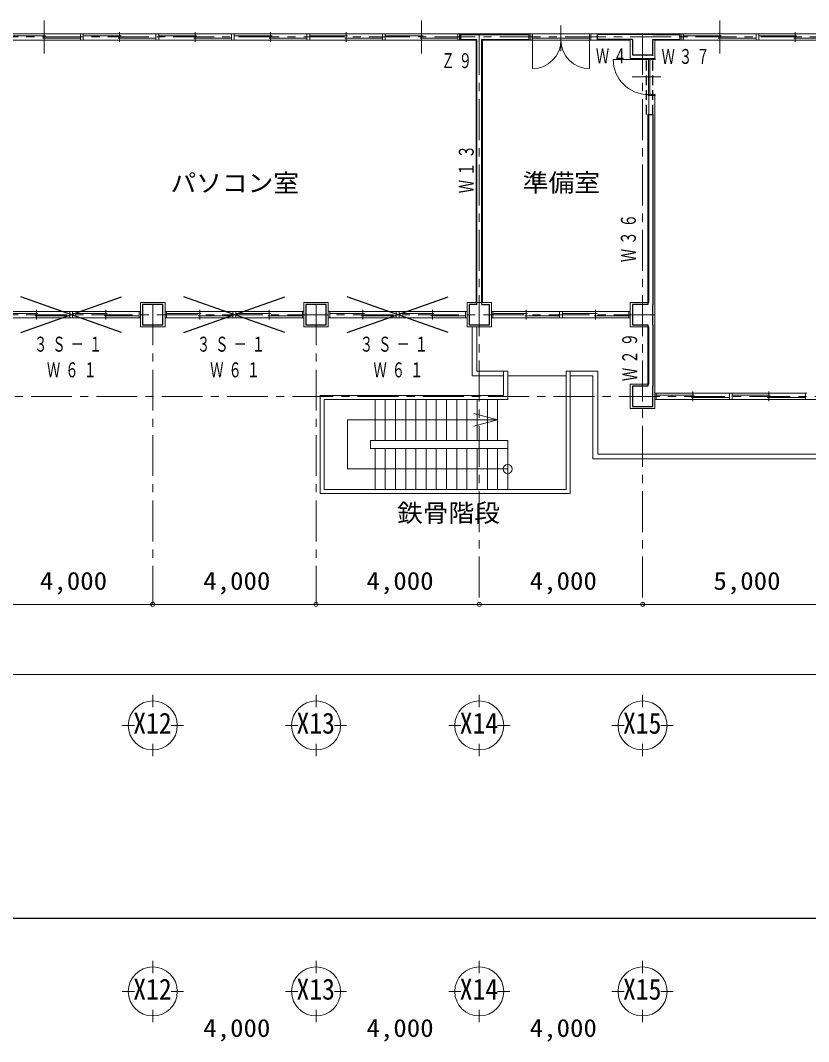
# Model space of a CAD drawing. Units: millimetres at full size, sheet at 1:200; details may follow other scales. Extents: x -55340 to 55340, y -38040 to 38040.
# Drawn here: x 4078 to 23390, y -1020 to 23984 of the extents above; entities that cross this region are included whole.
import ezdxf
from ezdxf.enums import TextEntityAlignment as Align

# ---------------------------------------------------------------- set-up
doc = ezdxf.new("R2010")
doc.units = ezdxf.units.MM
doc.header["$LTSCALE"] = 200
doc.header["$PDMODE"] = 32
doc.header["$PDSIZE"] = 100
doc.linetypes.add('CHAIN1', pattern=[8, 5, -1, 1, -1])
doc.linetypes.add('DASHED1', pattern=[1.8, 1.2, -0.6])
for name, color, linetype, lineweight in [('0-0_補助線', 4, 'Continuous', 9), ('0-1_通り芯', 3, 'Continuous', 18), ('0-5_建具(ｻｯｼ)', 4, 'Continuous', 9), ('0-A_寸法', 6, 'Continuous', 9), ('0-B_文字', 4, 'Continuous', 9), ('0-F_予備', 3, 'Continuous', 18), ('2-0_補助線', 2, 'Continuous', 25), ('2-2_躯体', 2, 'Continuous', 25)]:
    doc.layers.add(name, color=color, linetype=linetype, lineweight=lineweight)
doc.layers.add('2-3_外壁', color=2, linetype='Continuous')
doc.styles.add('ＭＳ ゴシック', font='')
doc.styles.get('ＭＳ ゴシック').set_extended_font_data('MS Gothic')

msp = doc.modelspace()

# ---------------------------------------------------------------- linework, layer by layer
at = {"layer": '0-0_補助線', "color": 3, "lineweight": 18}
for p, q in [((4659, 23173.6), (4659, 23980.7)), ((13909, 23173.6), (13909, 23980.7)), ((21211.5, 23983.6), (21211.5, 23176.5)), ((3769, 23604.3), (4694, 23604.3)), ((4624, 23552.9), (5549, 23552.9)), ((5549, 23653.6), (5619, 23653.6)), ((5549, 23503.6), (5549, 23653.6)), ((5619, 23604.3), (6544, 23604.3)), ((6474, 23552.9), (7399, 23552.9)), ((6509, 23460.7), (6509, 23696.4)), ((7399, 23503.6), (7469, 23503.6)), ((7469, 23503.6), (7469, 23653.6)), ((7469, 23604.3), (8394, 23604.3)), ((8324, 23552.9), (9249, 23552.9)), ((8359, 23460.7), (8359, 23696.4)), ((9249, 23503.6), (9319, 23503.6)), ((9319, 23503.6), (9319, 23653.6)), ((9319, 23604.3), (10244, 23604.3)), ((10174, 23552.9), (11099, 23552.9)), ((10209, 23460.7), (10209, 23696.4)), ((11099, 23653.6), (11169, 23653.6)), ((11099, 23503.6), (11099, 23653.6)), ((11169, 23604.3), (12094, 23604.3)), ((12024, 23552.9), (12949, 23552.9)), ((12059, 23460.7), (12059, 23696.4)), ((12949, 23653.6), (13019, 23653.6)), ((12949, 23503.6), (12949, 23653.6)), ((13019, 23604.3), (13944, 23604.3)), ((13874, 23552.9), (14799, 23552.9)), ((14799, 23503.6), (14834, 23503.6)), ((14834, 23653.6), (14834, 23503.6)), ((16586.5, 23653.6), (14834, 23653.6)), ((15246.5, 23503.6), (14834, 23503.6)), ((15246.5, 23503.6), (15246.5, 17078.6)), ((15396.5, 23503.6), (16586.5, 23503.6)), ((15396.5, 23503.6), (15396.5, 17078.6)), ((16586.5, 23653.6), (16586.5, 23503.6)), ((16621.5, 23653.6), (16586.5, 23653.6)), ((16586.5, 23653.6), (16586.5, 23503.6)), ((16586.5, 23503.6), (18056.5, 23503.6)), ((16621.5, 23503.6), (16621.5, 23653.6)), ((16621.5, 23546.4), (18021.5, 23546.4)), ((18021.5, 23503.6), (18021.5, 23653.6)), ((18021.5, 23653.6), (18056.5, 23653.6)), ((18056.5, 23653.6), (18056.5, 23503.6)), ((18056.5, 23653.6), (20286.5, 23653.6)), ((19021.5, 23053.6), (19021.5, 23503.6)), ((19621.5, 23053.6), (19621.5, 23503.6)), ((20286.5, 23503.6), (19621.5, 23503.6)), ((20321.4, 23653.6), (20286.5, 23653.6)), ((20286.5, 23653.6), (20286.5, 23503.6)), ((20321.4, 23503.6), (20286.5, 23503.6)), ((20321.4, 23653.6), (20321.4, 23503.6)), ((21246.5, 23604.3), (20321.4, 23604.3)), ((22101.5, 23552.9), (21176.5, 23552.9)), ((22101.5, 23653.6), (22101.5, 23503.6)), ((22171.5, 23653.6), (22101.5, 23653.6)), ((23096.5, 23604.3), (22171.5, 23604.3)), ((23951.5, 23552.9), (23026.5, 23552.9)), ((23061.5, 23696.4), (23061.5, 23460.7)), ((19471.5, 23053.6), (19021.5, 23053.6)), ((19461.5, 23053.6), (19461.5, 23028.6)), ((19631.5, 23053.6), (19461.5, 23053.6)), ((19504.5, 23028.6), (19461.5, 23028.6)), ((19464.5, 23025.6), (19464.5, 22171.1)), ((19500.5, 23025.6), (19464.5, 23025.6)), ((19500.5, 23025.6), (19500.5, 22171.1)), ((19504.5, 23028.6), (19504.5, 23018.6)), ((19529.5, 23018.6), (19504.5, 23018.6)), ((19529.5, 23028.6), (19529.5, 23018.6)), ((19631.5, 23028.6), (19529.5, 23028.6)), ((19631.5, 23053.6), (19631.5, 23028.6)), ((19500.5, 22600.8), (19464.5, 22600.8)), ((19504.5, 22168.1), (19461.5, 22168.1)), ((19500.5, 22171.1), (19464.5, 22171.1)), ((19471.5, 17078.6), (19471.5, 22143.1)), ((19529.5, 22178.1), (19504.5, 22178.1)), ((19504.5, 22168.1), (19504.5, 22178.1)), ((19529.5, 22168.1), (19529.5, 22178.1)), ((19631.5, 22168.1), (19529.5, 22168.1)), ((19621.5, 14478.6), (19621.5, 22143.1)), ((19631.5, 22143.1), (19631.5, 22168.1)), ((7021.5, 17078.6), (7410.2, 17078.6)), ((11021.5, 17078.6), (11621.5, 17078.6)), ((11021.5, 16478.6), (11021.5, 17078.6)), ((11621.5, 17078.6), (11621.5, 16478.6)), ((15021.5, 17078.6), (15621.5, 17078.6)), ((15021.5, 16478.6), (15021.5, 17078.6)), ((15621.5, 17078.6), (15621.5, 16478.6)), ((19021.5, 16478.6), (19021.5, 17078.6)), ((19021.5, 17078.6), (19471.5, 17078.6)), ((3656.5, 16804.3), (4506.5, 16804.3)), ((4436.5, 16752.9), (5286.5, 16752.9)), ((4471.5, 16660.8), (4471.5, 16896.5)), ((5356.5, 16703.6), (5356.5, 16853.6)), ((5356.5, 16804.3), (6206.5, 16804.3)), ((6136.5, 16752.9), (6986.5, 16752.9)), ((6171.5, 16660.8), (6171.5, 16896.5)), ((7656.5, 16853.6), (7621.5, 16853.6)), ((7656.5, 16703.6), (7656.5, 16853.6)), ((7656.5, 16804.3), (8506.5, 16804.3)), ((8436.5, 16752.9), (9286.5, 16752.9)), ((8471.5, 16660.8), (8471.5, 16896.5)), ((9286.5, 16853.6), (9356.5, 16853.6)), ((9286.5, 16703.6), (9286.5, 16853.6)), ((9356.5, 16804.3), (10206.5, 16804.3)), ((10136.5, 16752.9), (10986.5, 16752.9)), ((10171.5, 16660.8), (10171.5, 16896.5)), ((11656.5, 16804.3), (12506.5, 16804.3)), ((12436.5, 16752.9), (13286.5, 16752.9)), ((12471.5, 16660.8), (12471.5, 16896.5)), ((13356.5, 16703.6), (13356.5, 16853.6)), ((13356.5, 16804.3), (14206.5, 16804.3)), ((14136.5, 16752.9), (14986.5, 16752.9)), ((14171.5, 16660.8), (14171.5, 16896.5)), ((15656.5, 16804.3), (16506.5, 16804.3)), ((16436.5, 16752.9), (17286.5, 16752.9)), ((16471.5, 16660.8), (16471.5, 16896.5)), ((17286.5, 16853.6), (17356.5, 16853.6)), ((17286.5, 16703.6), (17286.5, 16853.6)), ((17356.5, 16804.3), (18206.5, 16804.3)), ((18136.5, 16752.9), (18986.5, 16752.9)), ((18171.5, 16660.8), (18171.5, 16896.5)), ((5286.5, 16703.6), (5356.5, 16703.6)), ((6986.5, 16703.6), (7021.5, 16703.6)), ((7656.5, 16703.6), (7621.5, 16703.6)), ((10986.5, 16703.6), (11021.5, 16703.6)), ((11656.5, 16703.6), (11621.5, 16703.6)), ((13286.5, 16703.6), (13356.5, 16703.6)), ((14986.5, 16703.6), (15021.5, 16703.6)), ((15656.5, 16703.6), (15621.5, 16703.6)), ((18986.5, 16703.6), (19021.5, 16703.6)), ((11621.5, 16478.6), (11021.5, 16478.6)), ((15621.5, 16478.6), (15021.5, 16478.6)), ((19471.5, 16478.6), (19021.5, 16478.6)), ((19471.5, 16478.6), (19471.5, 15078.6)), ((15918.5, 15398.6), (15918.5, 14801.3)), ((16018.5, 15398.6), (16018.5, 14701.3)), ((17451.4, 15398.6), (17451.4, 12501.3)), ((17551.3, 15398.6), (17551.3, 12401.3)), ((19021.5, 15078.6), (19471.5, 15078.6)), ((19021.5, 14478.6), (19021.5, 15078.6)), ((19656.5, 14853.6), (19621.5, 14853.6)), ((19656.5, 14703.6), (19656.5, 14853.6)), ((19656.5, 14804.3), (20587.7, 14804.3)), ((20517.7, 14752.9), (21449, 14752.9)), ((20552.7, 14660.7), (20552.7, 14896.5)), ((21449, 14853.6), (21519, 14853.6)), ((21449, 14703.6), (21449, 14853.6)), ((21519, 14804.3), (22450.2, 14804.3)), ((22380.2, 14752.9), (23311.5, 14752.9)), ((22415.2, 14660.7), (22415.2, 14896.5)), ((23311.5, 14853.6), (23346.5, 14853.6)), ((23311.5, 14703.6), (23311.5, 14853.6)), ((11518.5, 14701.3), (16018.5, 14701.3)), ((11518.5, 12501.3), (11518.5, 14701.3)), ((12768.5, 14701.3), (12768.5, 13701.3)), ((13018.5, 14701.3), (13018.5, 13701.3)), ((13268.5, 14701.3), (13268.5, 13701.3)), ((13518.5, 14701.3), (13518.5, 13701.3)), ((13768.5, 14701.3), (13768.5, 13701.3)), ((14018.5, 14701.3), (14018.5, 13701.3)), ((14268.5, 14701.3), (14268.5, 13701.3)), ((14518.5, 14701.3), (14518.5, 13701.3)), ((14768.5, 14701.3), (14768.5, 13701.3)), ((15018.5, 14701.3), (15018.5, 13701.3)), ((15268.5, 14701.3), (15268.5, 13701.3)), ((15518.5, 14701.3), (15518.5, 13701.3)), ((15768.5, 14701.3), (15768.5, 13701.3)), ((19656.5, 14703.6), (19621.5, 14703.6)), ((23311.5, 14703.6), (23346.5, 14703.6)), ((23346.5, 14703.6), (24021.5, 14703.6)), ((19621.5, 14478.6), (19021.5, 14478.6)), ((12768.5, 13501.3), (12768.5, 12501.3)), ((13018.5, 13501.3), (13018.5, 12501.3)), ((13268.5, 13501.3), (13268.5, 12501.3)), ((13518.5, 13501.3), (13518.5, 12501.3)), ((13768.5, 13501.3), (13768.5, 12501.3)), ((14018.5, 13501.3), (14018.5, 12501.3)), ((14268.5, 13501.3), (14268.5, 12501.3)), ((14518.5, 13501.3), (14518.5, 12501.3)), ((14768.5, 13501.3), (14768.5, 12501.3)), ((15018.5, 13501.3), (15018.5, 12501.3)), ((15268.5, 13501.3), (15268.5, 12501.3)), ((15518.5, 13501.3), (15518.5, 12501.3)), ((15768.5, 13501.3), (15768.5, 12501.3)), ((17451.4, 12501.3), (11518.5, 12501.3))]:
    msp.add_line(p, q, dxfattribs=at)
at = {"layer": '0-0_補助線'}
for p, q in [((17321.5, 23855.7), (17321.5, 23227.2)), ((16621.5, 23503.6), (16621.5, 22803.6)), ((18021.5, 23503.6), (18021.5, 22803.6)), ((19461.5, 23028.6), (18601.5, 23028.6)), ((19768.1, 22598.4), (19064.4, 22598.4)), ((15145, 15278.6), (15918.5, 15278.6)), ((15265, 15398.6), (15918.5, 15398.6)), ((17451.4, 15278.6), (16018.5, 15278.6)), ((18226, 15398.6), (17551.3, 15398.6)), ((18226, 13366), (18226, 15398.6)), ((29501.5, 13366), (18226, 13366)), ((29621.5, 13246), (18106, 13246)), ((16018.5, 13001.3), (12088.7, 13001.3))]:
    msp.add_line(p, q, dxfattribs=at)
at = {"layer": '0-0_補助線', "color": 3, "lineweight": 18}
for points in [[(5549, 23503.6), (5619, 23503.6), (5619, 23653.6)], [(7399, 23503.6), (7399, 23653.6), (7469, 23653.6)], [(9249, 23503.6), (9249, 23653.6), (9319, 23653.6)], [(11099, 23503.6), (11169, 23503.6), (11169, 23653.6)], [(12949, 23503.6), (13019, 23503.6), (13019, 23653.6)], [(14799, 23503.6), (14799, 23653.6), (14834, 23653.6)], [(18056.5, 23653.6), (18056.5, 23503.6), (19021.5, 23503.6)], [(22171.5, 23653.6), (22171.5, 23503.6), (22101.5, 23503.6)], [(19631.5, 22143.1), (19461.5, 22143.1), (19461.5, 22168.1)], [(7396.5, 17078.6), (7621.5, 17078.6), (7621.5, 16478.6), (7021.5, 16478.6), (7021.5, 17078.6)], [(5286.5, 16703.6), (5286.5, 16853.6), (5356.5, 16853.6)], [(6986.5, 16703.6), (6986.5, 16853.6), (7021.5, 16853.6)], [(9286.5, 16703.6), (9356.5, 16703.6), (9356.5, 16853.6)], [(10986.5, 16703.6), (10986.5, 16853.6), (11021.5, 16853.6)], [(11656.5, 16703.6), (11656.5, 16853.6), (11621.5, 16853.6)], [(13286.5, 16703.6), (13286.5, 16853.6), (13356.5, 16853.6)], [(14986.5, 16703.6), (14986.5, 16853.6), (15021.5, 16853.6)], [(15656.5, 16703.6), (15656.5, 16853.6), (15621.5, 16853.6)], [(17286.5, 16703.6), (17356.5, 16703.6), (17356.5, 16853.6)], [(18986.5, 16703.6), (18986.5, 16853.6), (19021.5, 16853.6)], [(17551.3, 12401.3), (11418.5, 12401.3), (11418.5, 14801.3), (15918.5, 14801.3)], [(21449, 14703.6), (21519, 14703.6), (21519, 14853.6)], [(12658.9, 13701.3), (12658.9, 13501.3), (16018.5, 13501.3)], [(12658.9, 13701.3), (16018.5, 13701.3), (16018.5, 12501.3)]]:
    msp.add_lwpolyline(points, dxfattribs=at)
at = {"layer": '0-0_補助線'}
for points in [[(18106, 13246), (18106, 15278.6), (17551.3, 15278.6)], [(15768.5, 14201.3), (12088.7, 14201.3), (12088.7, 13001.3)]]:
    msp.add_lwpolyline(points, dxfattribs=at)
msp.add_circle((16018.5, 13001.3), 112.1, dxfattribs=at)
for centre, radius, start, end in [((16621.5, 23503.6), 700, 270, 0), ((18021.5, 23503.6), 700, 180, 270), ((19461.5, 23028.6), 860, 180, 270)]:
    msp.add_arc(centre, radius, start, end, dxfattribs=at)
at = {"layer": '0-1_通り芯', "color": 4, "linetype": 'CHAIN1', "lineweight": 9}
for p, q in [((29621.5, 23578.6), (-43658.8, 23578.6)), ((15321.5, 23653.6), (15321.5, 9683.5)), ((19321.5, 23653.6), (19321.5, 9683.5)), ((7321.5, 17028.6), (7321.5, 9683.5)), ((11321.5, 17028.6), (11321.5, 9683.5)), ((19621.5, 16778.6), (-45158.8, 16778.6)), ((-43658.8, 14778.6), (41409.7, 14778.6))]:
    msp.add_line(p, q, dxfattribs=at)
at = {"layer": '0-1_通り芯'}
for p, q in [((7321.5, 7469.9), (7321.5, 7169.9)), ((11321.5, 7469.9), (11321.5, 7169.9)), ((15321.5, 7469.9), (15321.5, 7169.9)), ((19321.5, 7469.9), (19321.5, 7169.9)), ((6871.5, 6719.9), (6571.5, 6719.9)), ((8071.5, 6719.9), (7771.5, 6719.9)), ((10871.5, 6719.9), (10571.5, 6719.9)), ((12071.5, 6719.9), (11771.5, 6719.9)), ((14871.5, 6719.9), (14571.5, 6719.9)), ((16071.5, 6719.9), (15771.5, 6719.9)), ((18871.5, 6719.9), (18571.5, 6719.9)), ((20071.5, 6719.9), (19771.5, 6719.9)), ((7321.5, 5969.9), (7321.5, 6269.9)), ((11321.5, 5969.9), (11321.5, 6269.9)), ((15321.5, 5969.9), (15321.5, 6269.9)), ((19321.5, 5969.9), (19321.5, 6269.9)), ((7321.5, 956.5), (7321.5, 656.5)), ((11321.5, 956.5), (11321.5, 656.5)), ((15321.5, 956.5), (15321.5, 656.5)), ((19321.5, 956.5), (19321.5, 656.5)), ((6871.5, 206.5), (6571.5, 206.5)), ((8071.5, 206.5), (7771.5, 206.5)), ((10871.5, 206.5), (10571.5, 206.5)), ((12071.5, 206.5), (11771.5, 206.5)), ((14871.5, 206.5), (14571.5, 206.5)), ((16071.5, 206.5), (15771.5, 206.5)), ((18871.5, 206.5), (18571.5, 206.5)), ((20071.5, 206.5), (19771.5, 206.5)), ((7321.5, -543.5), (7321.5, -243.5)), ((11321.5, -543.5), (11321.5, -243.5)), ((15321.5, -543.5), (15321.5, -243.5)), ((19321.5, -543.5), (19321.5, -243.5))]:
    msp.add_line(p, q, dxfattribs=at)
for centre in [(7321.5, 6719.9), (11321.5, 6719.9), (15321.5, 6719.9), (19321.5, 6719.9), (7321.5, 206.5), (11321.5, 206.5), (15321.5, 206.5), (19321.5, 206.5)]:
    msp.add_circle(centre, 600, dxfattribs=at)
at = {"layer": '0-5_建具(ｻｯｼ)'}
for p, q in [((14799, 23653.6), (3769, 23653.6)), ((3769, 23503.6), (14799, 23503.6)), ((16621.5, 23653.6), (18056.5, 23653.6)), ((20321.4, 23653.6), (23951.5, 23653.6)), ((23951.5, 23503.6), (20321.4, 23503.6)), ((3656.5, 16853.6), (6986.5, 16853.6)), ((7656.5, 16853.6), (10986.5, 16853.6)), ((11656.5, 16853.6), (14986.5, 16853.6)), ((15656.5, 16853.6), (18986.5, 16853.6)), ((6986.5, 16703.6), (3656.5, 16703.6)), ((10986.5, 16703.6), (7656.5, 16703.6)), ((14986.5, 16703.6), (11656.5, 16703.6)), ((18986.5, 16703.6), (15656.5, 16703.6)), ((15145, 16476.6), (15145, 15278.6)), ((15265, 16476.6), (15265, 15398.6)), ((19656.5, 14853.6), (23311.5, 14853.6)), ((23311.5, 14703.6), (19656.5, 14703.6))]:
    msp.add_line(p, q, dxfattribs=at)
at = {"layer": '0-A_寸法', "color": 4}
for p, q in [((15768.5, 14201.3), (15189, 14356.6)), ((15768.5, 14201.3), (15189, 14046)), ((-37678.5, 7969.9), (33321.5, 7969.9))]:
    msp.add_line(p, q, dxfattribs=at)
msp.add_lwpolyline([(3321.5, 9683.5), (7321.5, 9683.5), (11321.5, 9683.5), (15321.5, 9683.5), (19321.5, 9683.5), (24321.5, 9683.5), (29321.5, 9683.5), (33321.5, 9683.5)], dxfattribs=at)
at = {"layer": '0-A_寸法'}
for p in [(7321.5, 9683.5), (11321.5, 9683.5), (15321.5, 9683.5), (19321.5, 9683.5)]:
    msp.add_point(p, dxfattribs=at)
at = {"layer": '0-F_予備'}
for p, q in [((15918.5, 15398.6), (16018.5, 15398.6)), ((17551.3, 15398.6), (17451.4, 15398.6))]:
    msp.add_line(p, q, dxfattribs=at)
at = {"layer": '0-F_予備', "color": 2, "lineweight": 25}
msp.add_line((-55300, 2000), (55300, 2000), dxfattribs=at)
at = {"layer": '2-0_補助線'}
for p, q in [((6558.3, 16339.2), (4084.7, 17218)), ((4084.7, 16339.2), (6558.3, 17218)), ((10558.3, 16339.2), (8084.7, 17218)), ((8084.7, 16339.2), (10558.3, 17218)), ((14558.3, 16339.2), (12084.7, 17218)), ((12084.7, 16339.2), (14558.3, 17218))]:
    msp.add_line(p, q, dxfattribs=at)
at = {"layer": '2-2_躯体'}
for p, q in [((14871.5, 23638.6), (16541.5, 23638.6)), ((14871.5, 23518.6), (14871.5, 23638.6)), ((14871.5, 23518.6), (15261.5, 23518.6)), ((15261.5, 17028.6), (15261.5, 23518.6)), ((15381.5, 17028.6), (15381.5, 23518.6)), ((15381.5, 23518.6), (16541.5, 23518.6)), ((16541.5, 23518.6), (16541.5, 23638.6)), ((19071.5, 23638.6), (18221.5, 23638.6)), ((18221.5, 23518.6), (18221.5, 23638.6)), ((19071.5, 23518.6), (18221.5, 23518.6)), ((19571.5, 23638.6), (19071.5, 23638.6)), ((19071.5, 23518.6), (19071.5, 23138.6)), ((19571.5, 23638.6), (20241.5, 23638.6)), ((19571.5, 23518.6), (20241.5, 23518.6)), ((20241.5, 23518.6), (20241.5, 23638.6)), ((19451.5, 21678.6), (19451.5, 17028.6)), ((7071.5, 17028.6), (7071.5, 16528.6)), ((7571.5, 17028.6), (7071.5, 17028.6)), ((15071.5, 17028.6), (15071.5, 16528.6)), ((15261.5, 17028.6), (15071.5, 17028.6)), ((15381.5, 17028.6), (15571.5, 17028.6)), ((19071.5, 17028.6), (19071.5, 16528.6)), ((19451.5, 17028.6), (19071.5, 17028.6)), ((19571.5, 16528.6), (19571.5, 17028.6)), ((19071.5, 16528.6), (19451.5, 16528.6)), ((19451.5, 16528.6), (19451.5, 15028.6)), ((19571.5, 16528.6), (19571.5, 15028.6)), ((19071.5, 15028.6), (19071.5, 14528.6)), ((19451.5, 15028.6), (19071.5, 15028.6))]:
    msp.add_line(p, q, dxfattribs=at)
at = {"layer": '2-2_躯体', "linetype": 'DASHED1'}
for p, q in [((19421.5, 21678.6), (19421.5, 23138.6)), ((19571.5, 21678.6), (19571.5, 23138.6))]:
    msp.add_line(p, q, dxfattribs=at)
at = {"layer": '2-2_躯体'}
for points in [[(19071.5, 23138.6), (19571.5, 23138.6), (19571.5, 23518.6)], [(19451.5, 21678.6), (19571.5, 21678.6), (19571.5, 17028.6)], [(7071.5, 16528.6), (7571.5, 16528.6), (7571.5, 17028.6)], [(15071.5, 16528.6), (15571.5, 16528.6), (15571.5, 17028.6)], [(19071.5, 14528.6), (19571.5, 14528.6), (19571.5, 15028.6)]]:
    msp.add_lwpolyline(points, dxfattribs=at)
msp.add_lwpolyline([(11071.5, 16528.6), (11571.5, 16528.6), (11571.5, 17028.6), (11071.5, 17028.6)], close=True, dxfattribs=at)

# ---------------------------------------------------------------- texts
at = {"layer": '0-1_通り芯', "color": 2, "style": 'ＭＳ ゴシック', "width": 0.9}
for s, p in [('X12', (6841.8, 6365.7)), ('X13', (10841.8, 6365.7)), ('X14', (14841.7, 6365.7)), ('X15', (18841.8, 6365.7)), ('X12', (6841.8, -147.7)), ('X13', (10841.8, -147.7)), ('X14', (14841.7, -147.7)), ('X15', (18841.8, -147.7))]:
    msp.add_text(s, height=513.2, dxfattribs=at).set_placement(p, align=Align.BOTTOM_LEFT)
at = {"layer": '0-A_寸法', "color": 2, "style": 'ＭＳ ゴシック', "width": 1.1}
for s, p in [('4,000', (4556.6, 9909.3)), ('4,000', (8556.6, 9909.3)), ('4,000', (12556.7, 9909.3)), ('4,000', (16556.6, 9909.3)), ('5,000', (21056.6, 9909.3)), ('4,000', (8556.6, -1038.4)), ('4,000', (12556.7, -1038.4)), ('4,000', (16556.6, -1038.4))]:
    msp.add_text(s, height=439.9, dxfattribs=at).set_placement(p, align=Align.BOTTOM_LEFT)
at = {"layer": '0-B_文字', "color": 2, "style": 'ＭＳ ゴシック', "width": 1.05}
for s, p in [('パソコン室', (7755.3, 19650.7)), ('準備室', (16387, 19659.5)), ('鉄骨階段', (13307.4, 11572.5))]:
    msp.add_text(s, height=439.9, dxfattribs=at).set_placement(p, align=Align.BOTTOM_LEFT)
at = {"layer": '2-0_補助線', "char_height": 366.6, "attachment_point": 7, "style": 'ＭＳ ゴシック'}
for s, insert in [('\\T1.38;\\W0.65;３Ｓ－１', (4411.4, 15866)), ('\\T1.38;\\W0.65;３Ｓ－１', (8402.7, 15866)), ('\\T1.38;\\W0.65;３Ｓ－１', (12394.1, 15866)), ('\\T1.38;\\W0.65;Ｗ６１', (4728.3, 15238.4)), ('\\T1.38;\\W0.65;Ｗ６１', (8728.3, 15238.4)), ('\\T1.38;\\W0.65;Ｗ６１', (12728.3, 15238.4))]:
    msp.add_mtext(s, dxfattribs=dict(at, insert=insert))
at = {"layer": '2-3_外壁', "char_height": 366.6, "attachment_point": 7, "style": 'ＭＳ ゴシック'}
for s, insert in [('\\T1.31;\\W0.65;Ｗ４', (18178.4, 22931.9)), ('\\T1.31;\\W0.65;Ｗ３７', (19787.4, 22912.7)), ('\\T1.31;\\W0.65;Ｚ９', (14392.2, 22808.6))]:
    msp.add_mtext(s, dxfattribs=dict(at, insert=insert))
at = {"layer": '2-3_外壁', "char_height": 366.6, "attachment_point": 7, "rotation": 90, "style": 'ＭＳ ゴシック'}
for s, insert in [('\\T1.31;\\W0.65;Ｗ１３', (15193, 19752.6)), ('\\T1.31;\\W0.65;Ｗ３６', (19163.4, 18065.2)), ('\\T1.31;\\W0.65;Ｗ２９', (19196.1, 15152.7))]:
    msp.add_mtext(s, dxfattribs=dict(at, insert=insert))

doc.saveas('drawing.dxf')
